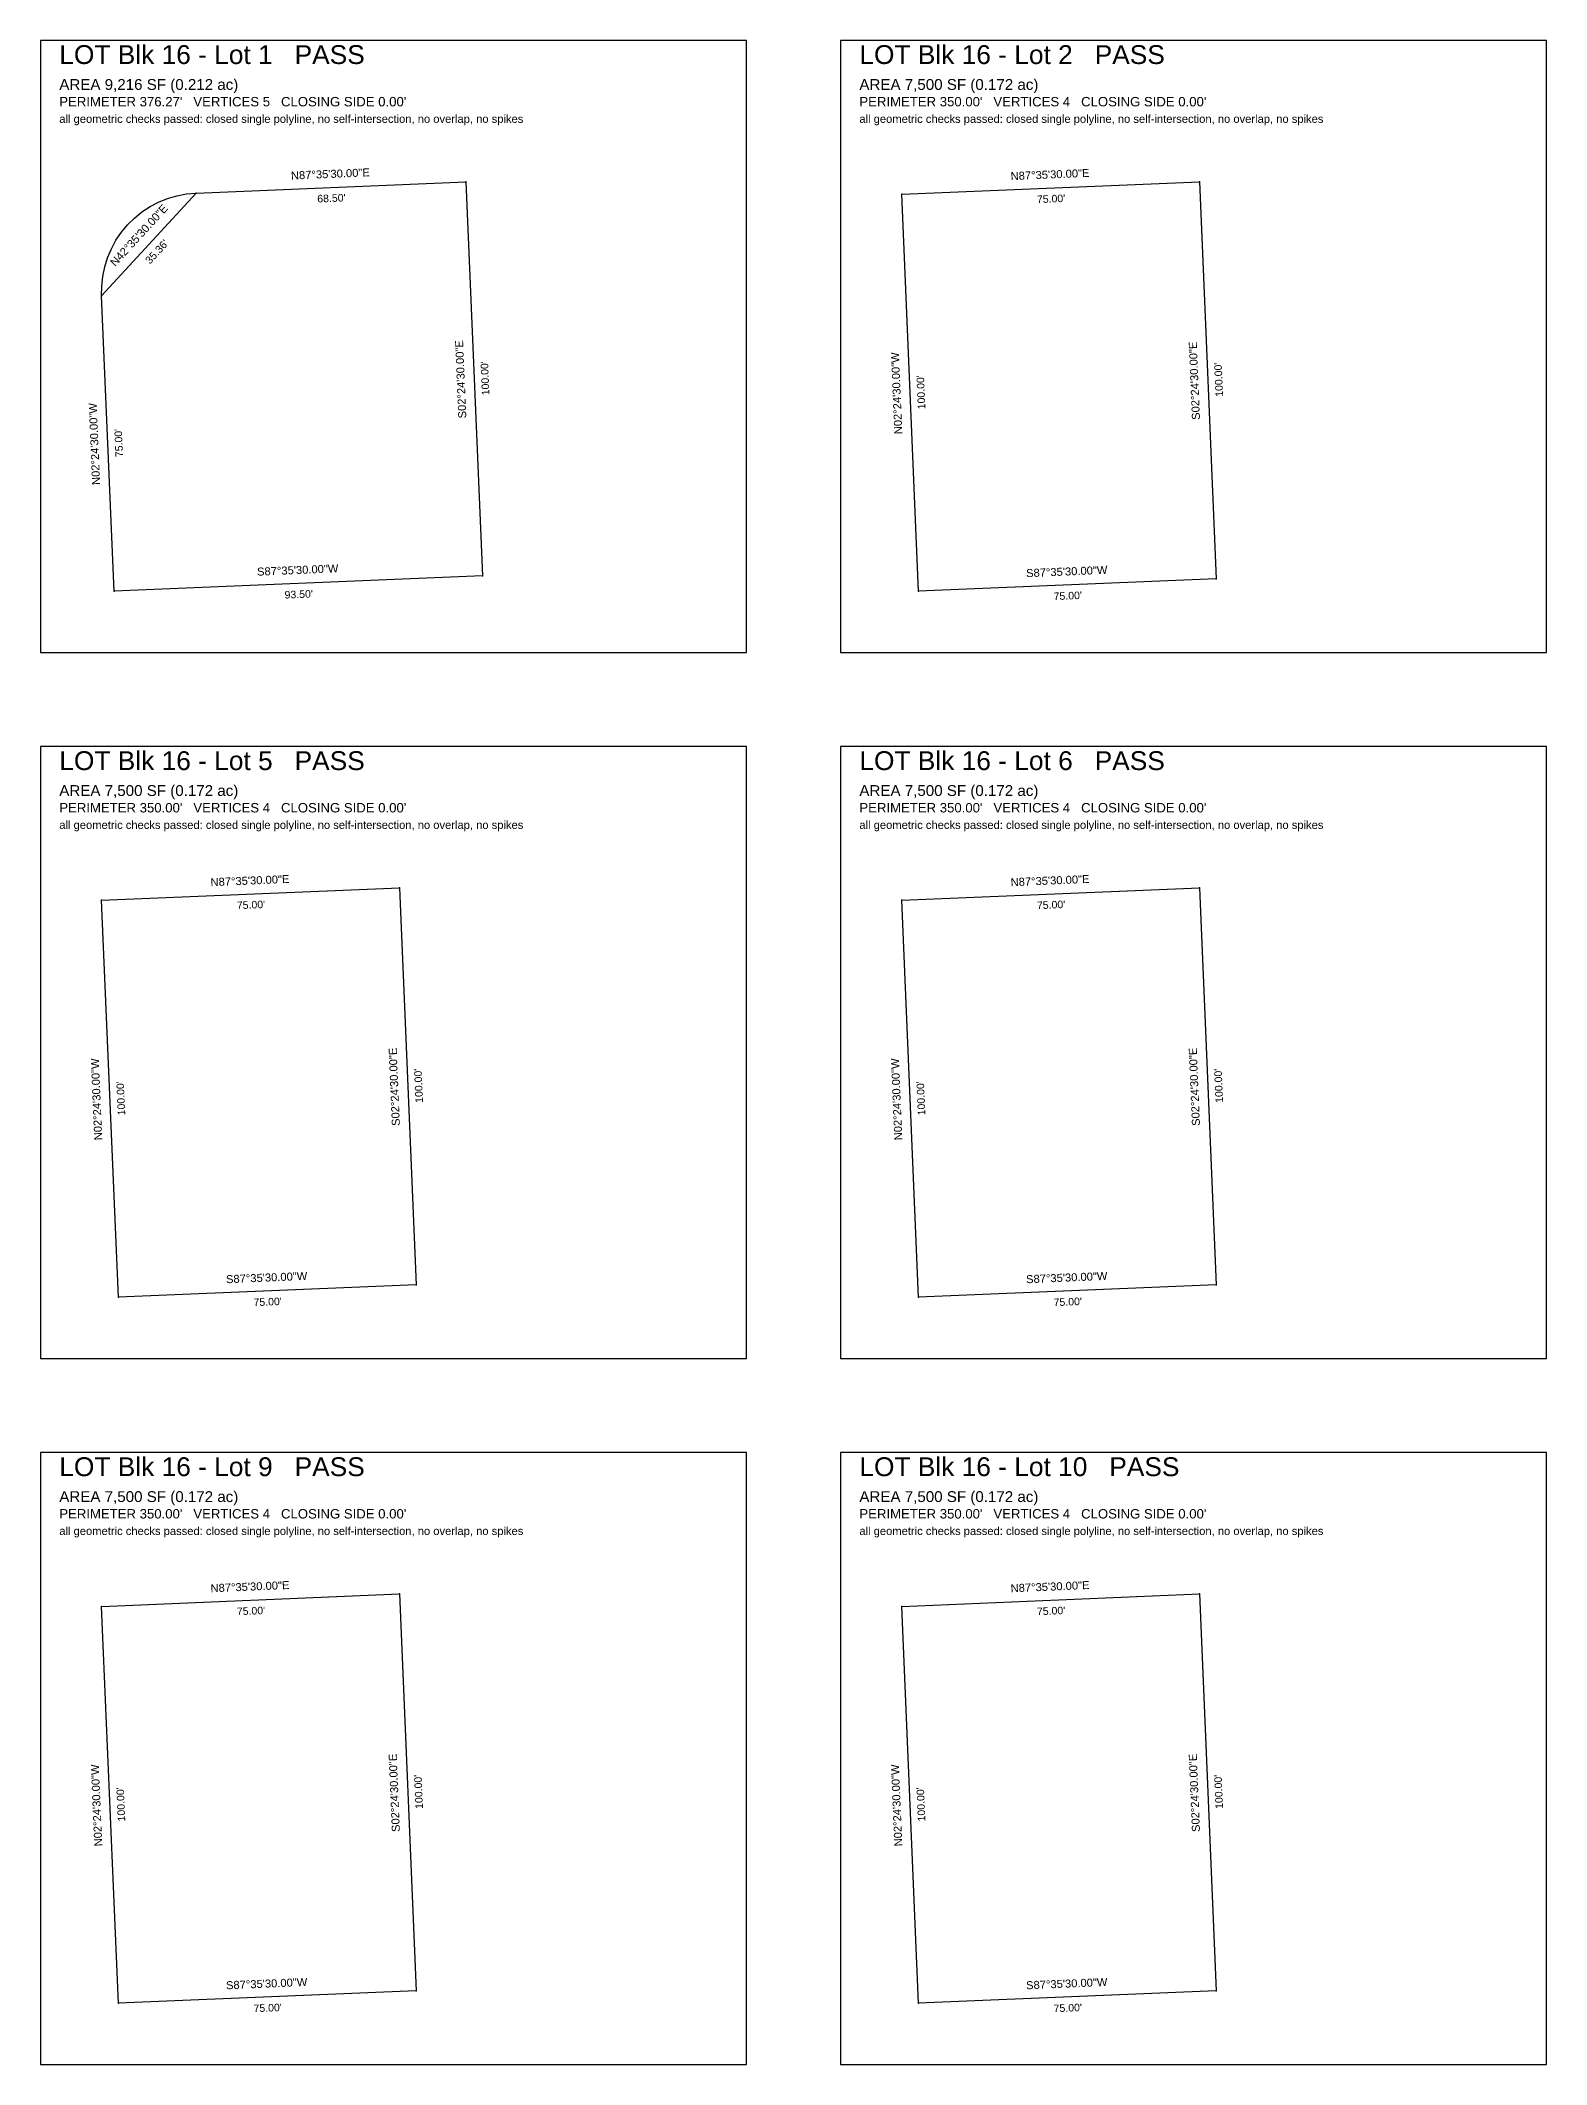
# Model space of a CAD drawing. Extents: x 0 to 1320, y -2400 to 260.
# Drawn here: x 0 to 640, y -600 to 260 of the extents above; entities that cross this region are included whole.
import ezdxf
from ezdxf.enums import TextEntityAlignment as Align

# ---------------------------------------------------------------- set-up
doc = ezdxf.new("R2010")
doc.units = 0
for name, pattern in [('ROT_2.41', [0]), ('ROT_47.41', [0]), ('ROT_92.41', [0])]:
    doc.linetypes.add(name, pattern=pattern)
for name, color, linetype in [('LOT_POLYLINE', 4, 'CONTINUOUS'), ('SHEET_FRAME', 2, 'CONTINUOUS'), ('SHEET_LABELS', 7, 'CONTINUOUS')]:
    doc.layers.add(name, color=color, linetype=linetype)
doc.styles.get("Standard").update_dxf_attribs({"font": 'Arial'})

msp = doc.modelspace()

# ---------------------------------------------------------------- linework, layer by layer
at = {"layer": 'LOT_POLYLINE'}
for points in [[(31.2809, 26), (26, 151.5623), (66.0938, 195.1768), (180.7741, 200), (187.8153, 32.5835)], [(373.0943, 26), (366, 194.6793), (492.5094, 200), (499.6038, 31.3207)], [(33.0943, -274), (26, -105.3207), (152.5094, -100), (159.6038, -268.6793)], [(373.0943, -274), (366, -105.3207), (492.5094, -100), (499.6038, -268.6793)], [(33.0943, -574), (26, -405.3207), (152.5094, -400), (159.6038, -568.6793)], [(373.0943, -574), (366, -405.3207), (492.5094, -400), (499.6038, -568.6793)]]:
    msp.add_lwpolyline(points, close=True, dxfattribs=at)
msp.add_lwpolyline([(26, 151.5623), (26.029, 155.6732), (26.4608, 159.7615), (27.2912, 163.7877), (28.5123, 167.7132), (30.1123, 171.5001), (32.0757, 175.1119), (34.3837, 178.5139), (37.0141, 181.6733), (39.9414, 184.5596), (43.1376, 187.1451), (46.5718, 189.4049), (50.2109, 191.3172), (54.02, 192.8635), (57.9623, 194.0291), (61.9999, 194.8027), (66.0938, 195.1768)], dxfattribs=at)
at = {"layer": 'SHEET_FRAME'}
for p, q in [((300, 260), (0, 260)), ((0, 260), (0, 0)), ((300, 0), (300, 260)), ((640, 260), (340, 260)), ((340, 260), (340, 0)), ((640, 0), (640, 260)), ((0, 0), (300, 0)), ((340, 0), (640, 0)), ((300, -40), (0, -40)), ((0, -40), (0, -300)), ((300, -300), (300, -40)), ((640, -40), (340, -40)), ((340, -40), (340, -300)), ((640, -300), (640, -40)), ((0, -300), (300, -300)), ((340, -300), (640, -300)), ((300, -340), (0, -340)), ((0, -340), (0, -600)), ((300, -600), (300, -340)), ((640, -340), (340, -340)), ((340, -340), (340, -600)), ((640, -600), (640, -340)), ((0, -600), (300, -600)), ((340, -600), (640, -600))]:
    msp.add_line(p, q, dxfattribs=at)
at = {"layer": 'SHEET_LABELS'}
for p in [(180.7741, 200), (492.5094, 200), (66.0938, 195.1768), (366, 194.6793), (26, 151.5623), (31.2809, 26), (187.8153, 32.5835), (373.0943, 26), (499.6038, 31.3207), (152.5094, -100), (492.5094, -100), (26, -105.3207), (366, -105.3207), (33.0943, -274), (159.6038, -268.6793), (373.0943, -274), (499.6038, -268.6793), (152.5094, -400), (492.5094, -400), (26, -405.3207), (366, -405.3207), (33.0943, -574), (159.6038, -568.6793), (373.0943, -574), (499.6038, -568.6793)]:
    msp.add_point(p, dxfattribs=at)

# ---------------------------------------------------------------- texts
for s, height, p in [('LOT Blk 16 - Lot 1   PASS', 8, (8, 250)), ('LOT Blk 16 - Lot 2   PASS', 8, (348, 250)), ('AREA 9,216 SF (0.212 ac)', 4.6, (8, 239)), ('AREA 7,500 SF (0.172 ac)', 4.6, (348, 239)), ("PERIMETER 376.27'   VERTICES 5   CLOSING SIDE 0.00'", 4, (8, 232)), ("PERIMETER 350.00'   VERTICES 4   CLOSING SIDE 0.00'", 4, (348, 232)), ('all geometric checks passed: closed single polyline, no self-intersection, no overlap, no spikes', 3.4, (8, 225)), ('all geometric checks passed: closed single polyline, no self-intersection, no overlap, no spikes', 3.4, (348, 225)), ('LOT Blk 16 - Lot 5   PASS', 8, (8, -50)), ('LOT Blk 16 - Lot 6   PASS', 8, (348, -50)), ('AREA 7,500 SF (0.172 ac)', 4.6, (8, -61)), ('AREA 7,500 SF (0.172 ac)', 4.6, (348, -61)), ("PERIMETER 350.00'   VERTICES 4   CLOSING SIDE 0.00'", 4, (8, -68)), ("PERIMETER 350.00'   VERTICES 4   CLOSING SIDE 0.00'", 4, (348, -68)), ('all geometric checks passed: closed single polyline, no self-intersection, no overlap, no spikes', 3.4, (8, -75)), ('all geometric checks passed: closed single polyline, no self-intersection, no overlap, no spikes', 3.4, (348, -75)), ('LOT Blk 16 - Lot 9   PASS', 8, (8, -350)), ('LOT Blk 16 - Lot 10   PASS', 8, (348, -350)), ('AREA 7,500 SF (0.172 ac)', 4.6, (8, -361)), ('AREA 7,500 SF (0.172 ac)', 4.6, (348, -361)), ("PERIMETER 350.00'   VERTICES 4   CLOSING SIDE 0.00'", 4, (8, -368)), ("PERIMETER 350.00'   VERTICES 4   CLOSING SIDE 0.00'", 4, (348, -368)), ('all geometric checks passed: closed single polyline, no self-intersection, no overlap, no spikes', 3.4, (8, -375)), ('all geometric checks passed: closed single polyline, no self-intersection, no overlap, no spikes', 3.4, (348, -375))]:
    msp.add_text(s, height=height, dxfattribs=at).set_placement(p)
at = {"layer": 'SHEET_LABELS', "linetype": 'ROT_2.41'}
for s, p in [('N87%%d35\'30.00"E', (123.3079, 200.5857)), ('N87%%d35\'30.00"E', (429.1287, 200.337)), ('S87%%d35\'30.00"W', (109.422, 32.2891)), ('S87%%d35\'30.00"W', (436.223, 31.6577)), ('N87%%d35\'30.00"E', (89.1287, -99.663)), ('N87%%d35\'30.00"E', (429.1287, -99.663)), ('S87%%d35\'30.00"W', (96.223, -268.3423)), ('S87%%d35\'30.00"W', (436.223, -268.3423)), ('N87%%d35\'30.00"E', (89.1287, -399.663)), ('N87%%d35\'30.00"E', (429.1287, -399.663)), ('S87%%d35\'30.00"W', (96.223, -568.3423)), ('S87%%d35\'30.00"W', (436.223, -568.3423))]:
    msp.add_text(s, height=3.4, rotation=2.41, dxfattribs=at).set_placement(p, align=Align.BOTTOM_CENTER)
at = {"layer": 'SHEET_LABELS', "linetype": 'ROT_47.41'}
msp.add_text('N42%%d35\'30.00"E', height=3.4, rotation=47.41, dxfattribs=at).set_placement((43.8383, 175.3999), align=Align.BOTTOM_CENTER)
at = {"layer": 'SHEET_LABELS', "linetype": 'ROT_2.41'}
for s, p in [("68.50'", (123.56, 194.591)), ("75.00'", (429.3808, 194.3423)), ("93.50'", (109.6742, 26.2944)), ("75.00'", (436.4751, 25.663)), ("75.00'", (89.3808, -105.6577)), ("75.00'", (429.3808, -105.6577)), ("75.00'", (96.4751, -274.337)), ("75.00'", (436.4751, -274.337)), ("75.00'", (89.3808, -405.6577)), ("75.00'", (429.3808, -405.6577)), ("75.00'", (96.4751, -574.337)), ("75.00'", (436.4751, -574.337))]:
    msp.add_text(s, height=3.2, rotation=2.41, dxfattribs=at).set_placement(p, align=Align.TOP_CENTER)
at = {"layer": 'SHEET_LABELS', "linetype": 'ROT_47.41'}
msp.add_text("35.36'", height=3.2, rotation=47.41, dxfattribs=at).set_placement((48.2555, 171.3392), align=Align.TOP_CENTER)
at = {"layer": 'SHEET_LABELS', "linetype": 'ROT_92.41'}
for s, p in [('S02%%d24\'30.00"E', (181.2973, 116.1657)), ('S02%%d24\'30.00"E', (493.0593, 115.5343)), ('N02%%d24\'30.00"W', (366.5498, 110.2136)), ('N02%%d24\'30.00"W', (25.6431, 88.6551)), ('S02%%d24\'30.00"E', (153.0593, -184.4657)), ('S02%%d24\'30.00"E', (493.0593, -184.4657)), ('N02%%d24\'30.00"W', (26.5498, -189.7864)), ('N02%%d24\'30.00"W', (366.5498, -189.7864)), ('N02%%d24\'30.00"W', (26.5498, -489.7864)), ('S02%%d24\'30.00"E', (153.0593, -484.4657)), ('N02%%d24\'30.00"W', (366.5498, -489.7864)), ('S02%%d24\'30.00"E', (493.0593, -484.4657))]:
    msp.add_text(s, height=3.4, rotation=92.41, dxfattribs=at).set_placement(p, align=Align.BOTTOM_CENTER)
for s, p in [("100.00'", (187.292, 116.4178)), ("100.00'", (499.054, 115.7864)), ("100.00'", (372.5445, 110.4657)), ("75.00'", (31.6378, 88.9072)), ("100.00'", (159.054, -184.2136)), ("100.00'", (499.054, -184.2136)), ("100.00'", (32.5445, -189.5343)), ("100.00'", (372.5445, -189.5343)), ("100.00'", (159.054, -484.2136)), ("100.00'", (499.054, -484.2136)), ("100.00'", (32.5445, -489.5343)), ("100.00'", (372.5445, -489.5343))]:
    msp.add_text(s, height=3.2, rotation=92.41, dxfattribs=at).set_placement(p, align=Align.TOP_CENTER)

doc.saveas('drawing.dxf')
